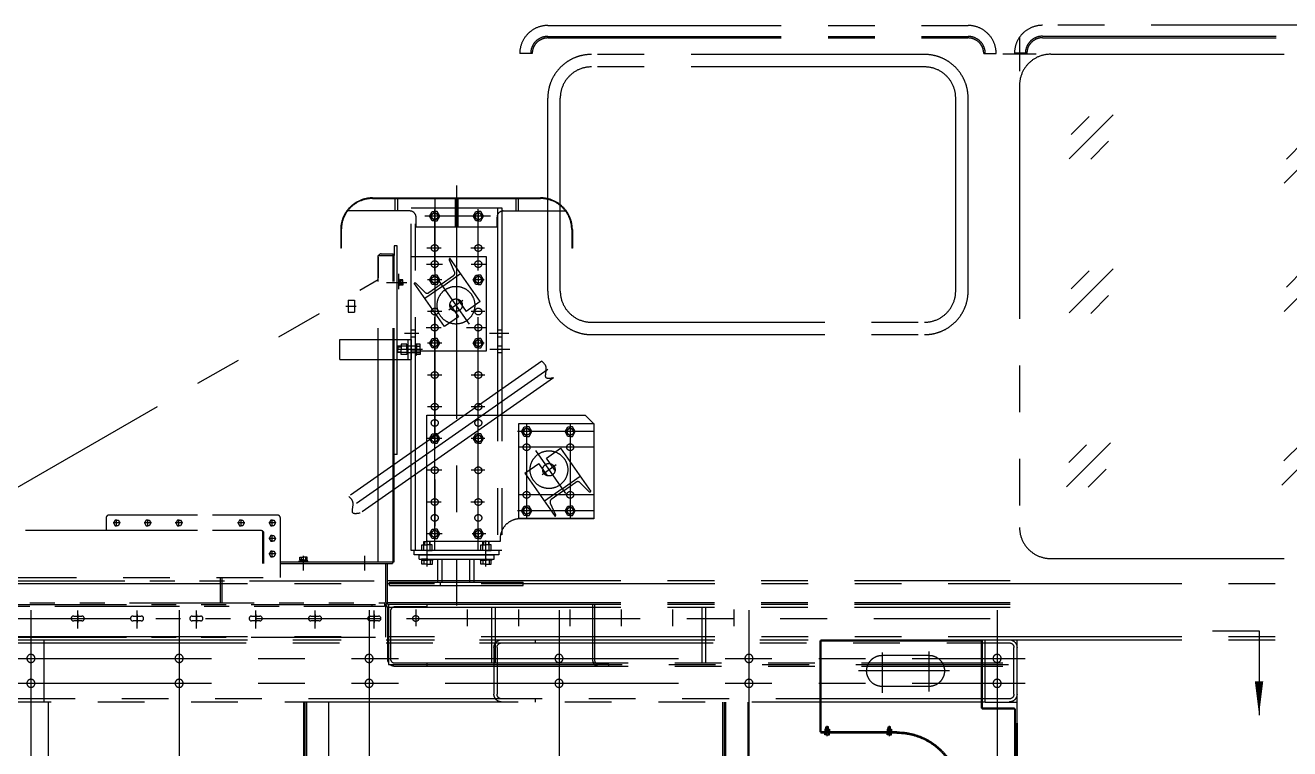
# Model space of a CAD drawing. Header units: millimetres. Extents: x 0 to 25200, y -693 to 17820.
# Drawn here: x 12539 to 16600, y 12782 to 15107 of the extents above; entities that cross this region are included whole.
import ezdxf

# ---------------------------------------------------------------- set-up
doc = ezdxf.new("R2010")
doc.units = ezdxf.units.MM
doc.header["$LTSCALE"] = 600
doc.linetypes.add('F', pattern=[0.75, 0.5, -0.25])
doc.linetypes.add('K', pattern=[2.5, 1.25, -0.25, 0.25, -0.25, 0.25, -0.25])
for name, color, linetype in [('01', 7, 'Continuous'), ('02', 1, 'Continuous'), ('04', 2, 'F'), ('07', 6, 'K')]:
    doc.layers.add(name, color=color, linetype=linetype)

# ---------------------------------------------------------------- blocks, each defined once
blk = doc.blocks.new('DQSWC')
at = {"layer": '07', "color": 6, "linetype": 'K'}
for p, q in [((87199.2, 14999.6), (87199.2, 13756.1)), ((87996.2, 14999.6), (87996.2, 13756.1)), ((88606.2, 14999.6), (88606.2, 13756.1)), ((89216.2, 14999.6), (89216.2, 13756.1)), ((89826.2, 14999.6), (89826.2, 13756.1)), ((90302.2, 14999.6), (90302.2, 13756.1)), ((90361.2, 14904.9), (87135.2, 14904.9)), ((87135.2, 14717.9), (87135.2, 14904.9)), ((87237.2, 14704.9), (87237.2, 14904.9)), ((87250.2, 14904.8), (87250.2, 14684.8)), ((87765.2, 14904.8), (87765.2, 14605.8)), ((88681.2, 14894.9), (88681.2, 14904.9)), ((90259.2, 14704.9), (90259.2, 14904.9)), ((87145.2, 14729.9), (87145.2, 14879.9)), ((90361.2, 14894.9), (87160.2, 14894.9)), ((87247.2, 14901.8), (87247.2, 14681.8)), ((87418.2, 14867.6), (87418.2, 14738.4)), ((87568.2, 14864.4), (87568.2, 14734.3)), ((87768.2, 14901.8), (87768.2, 14608.8)), ((88805.2, 14879.9), (88805.2, 14729.9)), ((88815.2, 14879.9), (88815.2, 14729.9)), ((90472.2, 14844.9), (87108.8, 14844.9)), ((87418.2, 14854.8), (87568.2, 14854.8)), ((87351.9, 14804.8), (87644.7, 14804.8)), ((90472.2, 14764.9), (87108.8, 14764.9)), ((87418.2, 14754.8), (87568.2, 14754.8)), ((87135.2, 11301.4), (87135.2, 14717.9)), ((87237.2, 14704.9), (87135.2, 14704.9)), ((87160.2, 14714.9), (90361.2, 14714.9)), ((87237.2, 14704.9), (90361.2, 14704.9)), ((87999.2, 11354.4), (87999.2, 14704.9)), ((88070.2, 11354.4), (88070.2, 14704.9)), ((88075.2, 11301.4), (88075.2, 14704.9)), ((88080.2, 11354.4), (88080.2, 14704.9)), ((88681.2, 14704.9), (88681.2, 14714.9)), ((89345.2, 11354.4), (89345.2, 14704.9)), ((89416.2, 11354.4), (89416.2, 14704.9)), ((89421.2, 11301.4), (89421.2, 14704.9)), ((89426.2, 11354.4), (89426.2, 14704.9)), ((90246.2, 11354.4), (90246.2, 14704.9)), ((87140.2, 14354.8), (87140.2, 14681.8)), ((87143.2, 14681.8), (87143.2, 14684.8)), ((87135.2, 14637.3), (87135.2, 11301.4)), ((87140.2, 14637.3), (87140.2, 11301.4)), ((87541.2, 14624.8), (87545.2, 14624.8)), ((87541.2, 14617.7), (87541.2, 14624.8)), ((87541.2, 14624.8), (87545.2, 14624.8)), ((87541.2, 14617.7), (87541.2, 14624.8)), ((87542.2, 14624.8), (87542.2, 14617.7)), ((87542.2, 14624.8), (87542.2, 14617.7)), ((87545.2, 14595.3), (87545.2, 14628.3)), ((87545.2, 14595.3), (87545.2, 14628.3)), ((87549.2, 14624.8), (87545.2, 14624.8)), ((87549.2, 14624.8), (87545.2, 14624.8)), ((87548.2, 14624.8), (87548.2, 14617.7)), ((87548.2, 14624.8), (87548.2, 14617.7)), ((87549.2, 14617.7), (87549.2, 14624.8)), ((87549.2, 14617.7), (87549.2, 14624.8)), ((87741.2, 14624.8), (87745.2, 14624.8)), ((87741.2, 14617.7), (87741.2, 14624.8)), ((87741.2, 14624.8), (87745.2, 14624.8)), ((87741.2, 14617.7), (87741.2, 14624.8)), ((87742.2, 14624.8), (87742.2, 14617.7)), ((87742.2, 14624.8), (87742.2, 14617.7)), ((87745.2, 14595.3), (87745.2, 14628.3)), ((87745.2, 14595.3), (87745.2, 14628.3)), ((87749.2, 14624.8), (87745.2, 14624.8)), ((87749.2, 14624.8), (87745.2, 14624.8)), ((87748.2, 14624.8), (87748.2, 14617.7)), ((87748.2, 14624.8), (87748.2, 14617.7)), ((87749.2, 14617.7), (87749.2, 14624.8)), ((87749.2, 14617.7), (87749.2, 14624.8)), ((87521.2, 14608.8), (87768.2, 14608.8)), ((87521.2, 14605.8), (87765.2, 14605.8)), ((87521.2, 14604.8), (87765.2, 14604.8)), ((87545.2, 14617.7), (87538, 14617.7)), ((87538, 14617.7), (87538, 14610.9)), ((87545.2, 14617.7), (87538, 14617.7)), ((87538, 14617.7), (87538, 14610.9)), ((87538, 14610.9), (87545.2, 14610.9)), ((87538, 14610.9), (87545.2, 14610.9)), ((87538, 14604.8), (87545.2, 14604.8)), ((87538, 14599.5), (87538, 14604.8)), ((87538, 14604.8), (87545.2, 14604.8)), ((87538, 14599.5), (87538, 14604.8)), ((87545.2, 14599.5), (87538, 14599.5)), ((87545.2, 14599.5), (87538, 14599.5)), ((87545.2, 14610.9), (87539, 14610.9)), ((87539, 14610.9), (87539, 14608.8)), ((87545.2, 14610.9), (87539, 14610.9)), ((87539, 14610.9), (87539, 14608.8)), ((87539, 14608.8), (87545.2, 14608.8)), ((87539, 14608.8), (87545.2, 14608.8)), ((87541.2, 14617.7), (87541.2, 14610.9)), ((87541.2, 14617.7), (87541.2, 14610.9)), ((87541.2, 14604.8), (87541.2, 14599.5)), ((87541.2, 14604.8), (87541.2, 14599.5)), ((87545.2, 14608.8), (87544, 14610.9)), ((87545.2, 14608.8), (87544, 14610.9)), ((87545.2, 14618.7), (87545.2, 14609.8)), ((87545.2, 14618.7), (87545.2, 14609.8)), ((87545.2, 14617.7), (87552.4, 14617.7)), ((87545.2, 14617.7), (87552.4, 14617.7)), ((87545.2, 14613), (87545.2, 14606.7)), ((87545.2, 14613), (87545.2, 14606.7)), ((87545.2, 14610.9), (87551.3, 14610.9)), ((87545.2, 14610.9), (87546.4, 14608.8)), ((87552.4, 14610.9), (87545.2, 14610.9)), ((87545.2, 14610.9), (87551.3, 14610.9)), ((87545.2, 14610.9), (87546.4, 14608.8)), ((87552.4, 14610.9), (87545.2, 14610.9)), ((87551.3, 14608.8), (87545.2, 14608.8)), ((87551.3, 14608.8), (87545.2, 14608.8)), ((87552.4, 14604.8), (87545.2, 14604.8)), ((87552.4, 14604.8), (87545.2, 14604.8)), ((87545.2, 14599.5), (87552.4, 14599.5)), ((87545.2, 14599.5), (87552.4, 14599.5)), ((87549.2, 14617.7), (87549.2, 14610.9)), ((87549.2, 14617.7), (87549.2, 14610.9)), ((87549.2, 14604.8), (87549.2, 14599.5)), ((87549.2, 14604.8), (87549.2, 14599.5)), ((87551.3, 14610.9), (87551.3, 14608.8)), ((87551.3, 14610.9), (87551.3, 14608.8)), ((87552.4, 14617.7), (87552.4, 14610.9)), ((87552.4, 14617.7), (87552.4, 14610.9)), ((87552.4, 14599.5), (87552.4, 14604.8)), ((87552.4, 14599.5), (87552.4, 14604.8)), ((87745.2, 14617.7), (87738, 14617.7)), ((87738, 14617.7), (87738, 14610.9)), ((87745.2, 14617.7), (87738, 14617.7)), ((87738, 14617.7), (87738, 14610.9)), ((87738, 14610.9), (87745.2, 14610.9)), ((87738, 14610.9), (87745.2, 14610.9)), ((87738, 14604.8), (87745.2, 14604.8)), ((87738, 14599.5), (87738, 14604.8)), ((87738, 14604.8), (87745.2, 14604.8)), ((87738, 14599.5), (87738, 14604.8)), ((87745.2, 14599.5), (87738, 14599.5)), ((87745.2, 14599.5), (87738, 14599.5)), ((87745.2, 14610.9), (87739, 14610.9)), ((87739, 14610.9), (87739, 14608.8)), ((87745.2, 14610.9), (87739, 14610.9)), ((87739, 14610.9), (87739, 14608.8)), ((87739, 14608.8), (87745.2, 14608.8)), ((87739, 14608.8), (87745.2, 14608.8)), ((87741.2, 14617.7), (87741.2, 14610.9)), ((87741.2, 14617.7), (87741.2, 14610.9)), ((87741.2, 14604.8), (87741.2, 14599.5)), ((87741.2, 14604.8), (87741.2, 14599.5)), ((87745.2, 14608.8), (87744, 14610.9)), ((87745.2, 14608.8), (87744, 14610.9)), ((87745.2, 14618.7), (87745.2, 14609.8)), ((87745.2, 14618.7), (87745.2, 14609.8)), ((87745.2, 14617.7), (87752.4, 14617.7)), ((87745.2, 14617.7), (87752.4, 14617.7)), ((87745.2, 14613), (87745.2, 14606.7)), ((87745.2, 14613), (87745.2, 14606.7)), ((87745.2, 14610.9), (87751.3, 14610.9)), ((87745.2, 14610.9), (87746.4, 14608.8)), ((87752.4, 14610.9), (87745.2, 14610.9)), ((87745.2, 14610.9), (87751.3, 14610.9)), ((87745.2, 14610.9), (87746.4, 14608.8)), ((87752.4, 14610.9), (87745.2, 14610.9)), ((87751.3, 14608.8), (87745.2, 14608.8)), ((87751.3, 14608.8), (87745.2, 14608.8)), ((87752.4, 14604.8), (87745.2, 14604.8)), ((87752.4, 14604.8), (87745.2, 14604.8)), ((87745.2, 14599.5), (87752.4, 14599.5)), ((87745.2, 14599.5), (87752.4, 14599.5)), ((87749.2, 14617.7), (87749.2, 14610.9)), ((87749.2, 14617.7), (87749.2, 14610.9)), ((87749.2, 14604.8), (87749.2, 14599.5)), ((87749.2, 14604.8), (87749.2, 14599.5)), ((87751.3, 14610.9), (87751.3, 14608.8)), ((87751.3, 14610.9), (87751.3, 14608.8)), ((87752.4, 14617.7), (87752.4, 14610.9)), ((87752.4, 14617.7), (87752.4, 14610.9)), ((87752.4, 14599.5), (87752.4, 14604.8)), ((87752.4, 14599.5), (87752.4, 14604.8)), ((87765.2, 14605.8), (87765.2, 14604.8))]:
    blk.add_line(p, q, dxfattribs=at)
at = {"layer": '07', "color": 6, "linetype": 'K', "ltscale": 1.25}
for p, q in [((87765.2, 14904.8), (87250.2, 14904.8)), ((87768.2, 14901.8), (87247.2, 14901.8)), ((87140.2, 14681.8), (87247.2, 14681.8)), ((87143.2, 14684.8), (87250.2, 14684.8)), ((87143.2, 14681.8), (87143.2, 14354.8))]:
    blk.add_line(p, q, dxfattribs=at)
at = {"layer": '07', "color": 6, "linetype": 'K'}
for centre in [(87199.2, 14844.9), (87996.2, 14844.9), (88606.2, 14844.9), (89216.2, 14844.9), (89826.2, 14844.9), (90302.2, 14844.9), (87199.2, 14764.9), (87996.2, 14764.9), (88606.2, 14764.9), (89216.2, 14764.9), (89826.2, 14764.9), (90302.2, 14764.9)]:
    blk.add_circle(centre, 13, dxfattribs=at)
for centre, radius, start, end in [((87160.2, 14879.9), 25, 90, 180), ((88790.2, 14879.9), 25, 0, 90), ((87160.2, 14879.9), 15, 90, 180), ((88790.2, 14879.9), 15, 0, 90), ((87418.2, 14804.8), 50, 90, 270), ((87568.2, 14804.8), 50, 270, 90), ((87160.2, 14729.9), 25, 180, 270), ((87160.2, 14729.9), 15, 180, 270), ((88790.2, 14729.9), 15, 270, 0), ((88790.2, 14729.9), 25, 270, 0), ((87521.2, 14404.8), 204, 90, 180), ((87521.2, 14404.8), 201, 90, 180), ((87521.2, 14404.8), 200, 90, 180)]:
    blk.add_arc(centre, radius, start, end, dxfattribs=at)
blk = doc.blocks.new('SJSW')
at = {"layer": '07', "color": 6, "linetype": 'K'}
for p, q in [((38538, 36046.2), (39888, 36046.2)), ((41225.7, 36046.9), (40126.7, 36046.9)), ((38538, 36011.2), (39888, 36011.2)), ((38538, 36006.2), (39888, 36006.2)), ((40053, 36007.9), (40053, 35900)), ((40126.7, 36011.9), (41225.7, 36011.9)), ((40126.7, 36006.9), (41225.7, 36006.9)), ((38488, 35956.2), (38448, 35956.2)), ((39748, 35953.2), (38678, 35953.2)), ((39938, 35956.2), (39978, 35956.2)), ((40106.9, 35953.9), (39999, 35953.9)), ((40076.7, 35956.9), (40036.7, 35956.9)), ((40153, 35953.9), (41127, 35953.9)), ((39748, 35913.2), (38678, 35913.2)), ((40053, 35853.9), (40053, 34432.9)), ((38538, 35193.2), (38538, 35813.2)), ((38578, 35193.2), (38578, 35813.2)), ((39848, 35193.2), (39848, 35813.2)), ((39888, 35193.2), (39888, 35813.2)), ((40212.4, 35618.4), (40353.8, 35759.8)), ((40219.3, 35696), (40276.7, 35753.5)), ((40281.5, 35616.8), (40338.9, 35674.2)), ((40903.1, 35539.6), (41044.5, 35681)), ((40910, 35617.2), (40967.5, 35674.7)), ((40212.4, 35122.8), (40353.8, 35264.2)), ((40219.3, 35200.4), (40276.7, 35257.9)), ((40903.1, 35127.9), (41044.5, 35269.3)), ((40910, 35205.5), (40967.5, 35263)), ((40281.5, 35121.2), (40338.9, 35178.7)), ((38678, 35093.2), (39748, 35093.2)), ((38678, 35053.2), (39748, 35053.2)), ((40204.2, 34564.5), (40345.6, 34706)), ((40211.1, 34642.1), (40268.6, 34699.6)), ((40895, 34569.6), (41036.4, 34711)), ((40901.9, 34647.2), (40959.3, 34704.7)), ((40273.3, 34562.9), (40330.8, 34620.4)), ((40153, 34333.9), (40927.3, 34333.9)), ((36824, 34253.9), (41083.8, 34253.9)), ((36824, 34082.9), (41088.8, 34082.9)), ((36824, 34072.9), (41083.8, 34072.9))]:
    blk.add_line(p, q, dxfattribs=at)
for centre, radius, start, end in [((38538, 35956.2), 90, 90, 180), ((39888, 35956.2), 90, 0, 90), ((40126.7, 35956.9), 90, 90, 180), ((38538, 35956.2), 55, 90, 180), ((38538, 35956.2), 50, 90, 180), ((39888, 35956.2), 55, 0, 90), ((39888, 35956.2), 50, 0, 90), ((40126.7, 35956.9), 55, 90, 180), ((40126.7, 35956.9), 50, 90, 180), ((38678, 35813.2), 140, 90, 180), ((39748, 35813.2), 140, 0, 90), ((40153, 35853.9), 100, 90, 180), ((38678, 35813.2), 100, 90, 180), ((39748, 35813.2), 100, 0, 90), ((38678, 35193.2), 140, 180, 270), ((38678, 35193.2), 100, 180, 270), ((39748, 35193.2), 100, 270, 0), ((39748, 35193.2), 140, 270, 0), ((40153, 34433.9), 100, 180, 270)]:
    blk.add_arc(centre, radius, start, end, dxfattribs=at)
blk = doc.blocks.new('HS223')
at = {"layer": '07', "color": 6, "linetype": 'K'}
for p, q in [((44120.1, 38457.5), (44120.1, 37034.7)), ((43850.1, 38417.5), (44390.1, 38417.5)), ((43850.1, 38415.5), (44390.1, 38415.5)), ((43922.1, 38415.5), (43922.1, 38375.5)), ((43930.1, 38415.5), (43930.1, 38375.5)), ((44116.1, 38415.5), (44116.1, 38323.5)), ((44120.1, 38432.4), (44120.1, 38288.6)), ((44124.1, 38415.5), (44124.1, 38323.5)), ((44310.1, 38415.5), (44310.1, 38375.5)), ((44318.1, 38415.5), (44318.1, 38375.5)), ((43970.1, 38375.5), (43770.1, 38375.5)), ((43974.1, 37284.5), (43974.1, 38385.5)), ((43974.1, 38385.5), (44266.1, 38385.5)), ((43988.1, 37284.5), (43988.1, 38385.5)), ((44049.9, 38375.4), (44049.9, 38342.2)), ((44050.1, 38412.5), (44050.1, 37311.5)), ((44050.1, 37284.5), (44050.1, 38385.5)), ((44050.1, 38328.9), (44050.1, 38379.8)), ((44190.1, 37284.5), (44190.1, 38385.5)), ((44190.1, 38328.4), (44190.1, 38380.9)), ((44190.1, 38375.4), (44190.1, 38342.2)), ((44252.1, 38385.5), (44252.1, 37284.5)), ((44266.1, 38385.5), (44266.1, 37284.5)), ((44270.1, 38375.5), (44470.1, 38375.5)), ((43990.1, 38323.5), (43990.1, 38355.5)), ((44229.4, 38358.5), (44018.1, 38358.5)), ((44074.3, 38358.5), (44027.2, 38358.5)), ((44068.2, 38358.5), (44032, 38358.5)), ((44033.4, 38358.5), (44042.1, 38373.5)), ((44042.1, 38343.5), (44033.4, 38358.5)), ((44042.1, 38373.5), (44049.9, 38373.5)), ((44049.9, 38343.5), (44042.1, 38343.5)), ((44057.7, 38373.5), (44049.9, 38373.5)), ((44049.9, 38343.5), (44057.7, 38343.5)), ((44066.4, 38358.5), (44057.7, 38373.5)), ((44057.7, 38343.5), (44066.4, 38358.5)), ((44214.3, 38358.5), (44169.9, 38358.5)), ((44208.4, 38358.5), (44172.2, 38358.5)), ((44173.6, 38358.5), (44182.3, 38373.5)), ((44182.3, 38343.5), (44173.6, 38358.5)), ((44182.3, 38373.5), (44190.1, 38373.5)), ((44190.1, 38343.5), (44182.3, 38343.5)), ((44197.9, 38373.5), (44190.1, 38373.5)), ((44190.1, 38343.5), (44197.9, 38343.5)), ((44206.6, 38358.5), (44197.9, 38373.5)), ((44197.9, 38343.5), (44206.6, 38358.5)), ((44250.1, 38323.5), (44250.1, 38355.5)), ((43748.1, 38315.5), (43748.1, 38255.5)), ((43750.1, 38315.5), (43750.1, 38255.5)), ((44250.1, 38323.5), (43990.1, 38323.5)), ((44490.1, 38315.5), (44490.1, 38255.5)), ((44492.1, 38315.5), (44492.1, 38255.5)), ((43750.1, 38255.5), (43748.1, 38255.5)), ((43929.4, 38263.5), (43919.4, 38263.5)), ((43919.4, 38263.5), (43919.4, 38232.5)), ((43929.4, 37593.5), (43929.4, 38263.5)), ((44071.2, 38256.5), (44025.1, 38256.5)), ((44210.3, 38256.5), (44166, 38256.5)), ((44492.1, 38255.5), (44490.1, 38255.5)), ((43868.4, 37248.5), (43868.4, 38232.5)), ((43868.4, 38232.5), (43916.4, 38232.5)), ((43868.4, 38227.5), (43868.4, 38160.5)), ((43878.4, 38237.5), (43916.4, 38237.5)), ((43919.4, 38232.5), (43914.4, 38232.5)), ((43916.4, 38237.5), (43916.4, 38232.5)), ((43916.4, 37248.5), (43916.4, 38232.5)), ((43919.4, 37248.5), (43919.4, 38232.5)), ((43974, 37924.7), (43974, 38229.7)), ((43974, 38229.7), (44215, 38229.7)), ((44114, 38180.1), (44097.1, 38217.6)), ((44196.2, 38084.2), (44098.7, 38223.4)), ((44215, 38229.7), (44215, 37924.7)), ((43934.4, 38124), (43934.4, 38174)), ((44023.9, 38204.7), (44075.5, 38204.7)), ((44049.9, 38171.4), (44049.9, 38138.2)), ((44075.7, 38134.1), (44133.1, 38174.3)), ((44167.4, 38204.7), (44215, 38204.7)), ((44190.1, 38171.4), (44190.1, 38138.2)), ((42509.5, 37372.9), (43868.4, 38155.1)), ((43895.6, 38145.8), (43960, 38145.8)), ((43934.4, 38155.8), (43934.4, 38145.8)), ((43936.4, 38155.8), (43934.4, 38155.8)), ((43934.4, 38135.8), (43934.4, 38145.8)), ((43936.4, 38135.8), (43934.4, 38135.8)), ((43936.4, 38145.8), (43936.4, 38155.8)), ((43936.4, 38153.5), (43936.4, 38145.8)), ((43939, 38153.5), (43936.4, 38153.5)), ((43936.4, 38138.1), (43936.4, 38145.8)), ((43936.4, 38145.8), (43936.4, 38135.8)), ((43939, 38138.1), (43936.4, 38138.1)), ((43948.5, 38145.8), (43938, 38145.8)), ((43939, 38154.7), (43939, 38145.8)), ((43947.4, 38154.7), (43939, 38154.7)), ((43939, 38145.8), (43939, 38153.5)), ((43947.4, 38150.8), (43939, 38150.8)), ((43939, 38145.8), (43939, 38138.1)), ((43939, 38136.9), (43939, 38145.8)), ((43947.4, 38140.8), (43939, 38140.8)), ((43947.4, 38136.9), (43939, 38136.9)), ((43947.4, 38145.8), (43947.4, 38154.7)), ((43947.4, 38145.8), (43947.4, 38136.9)), ((44081.5, 38003.9), (43984, 38143.1)), ((44019.4, 38113.9), (43990, 38142.6)), ((44075.7, 38134.1), (44018.4, 38094)), ((44073.1, 38154.5), (44026.4, 38154.5)), ((44071.1, 38140.7), (44031.5, 38113)), ((44068.2, 38154.5), (44032, 38154.5)), ((44033.4, 38154.5), (44042.1, 38169.5)), ((44042.1, 38139.5), (44033.4, 38154.5)), ((44042.1, 38169.5), (44049.9, 38169.5)), ((44049.9, 38139.5), (44042.1, 38139.5)), ((44057.7, 38169.5), (44049.9, 38169.5)), ((44049.9, 38139.5), (44057.7, 38139.5)), ((44066.4, 38154.5), (44057.7, 38169.5)), ((44057.7, 38139.5), (44066.4, 38154.5)), ((44161.5, 38011.7), (44065.4, 38148.9)), ((44071.1, 38140.7), (44110.8, 38168.4)), ((44208.4, 38154.5), (44172.2, 38154.5)), ((44173.6, 38154.5), (44182.3, 38169.5)), ((44182.3, 38139.5), (44173.6, 38154.5)), ((44182.3, 38169.5), (44190.1, 38169.5)), ((44190.1, 38139.5), (44182.3, 38139.5)), ((44197.9, 38169.5), (44190.1, 38169.5)), ((44190.1, 38139.5), (44197.9, 38139.5)), ((44206.6, 38154.5), (44197.9, 38169.5)), ((44197.9, 38139.5), (44206.6, 38154.5)), ((44124.4, 38090.8), (44151.1, 38052.6)), ((43765.1, 38069.5), (43798.1, 38069.5)), ((43772.4, 38088.5), (43772.4, 38050.5)), ((43772.4, 38088.5), (43792.4, 38088.5)), ((43772.4, 38050.5), (43792.4, 38050.5)), ((43792.4, 38088.5), (43792.4, 38050.5)), ((44073.1, 38052.5), (44026.4, 38052.5)), ((44140.3, 38088.1), (44095.2, 38056.6)), ((44099.4, 38074.2), (44126.5, 38035.4)), ((44196.2, 38084.2), (44151.1, 38052.6)), ((44210.9, 38052.5), (44166.7, 38052.5)), ((44126.5, 38035.4), (44081.5, 38003.9)), ((43999.5, 37981.5), (43953.1, 37981.5)), ((43988.1, 37992.5), (43974.1, 37992.5)), ((43988.1, 37970.5), (43974.1, 37970.5)), ((44022.6, 38000.7), (44071.2, 38000.7)), ((44151.9, 38000.7), (44215, 38000.7)), ((44288.2, 37981.5), (44226.4, 37981.5)), ((44266.1, 37992.5), (44252.1, 37992.5)), ((44266.1, 37970.5), (44252.1, 37970.5)), ((43745.1, 37962.5), (43879.1, 37962.5)), ((43745.1, 37898.5), (43745.1, 37962.5)), ((43879.1, 37962.5), (43974.1, 37962.5)), ((44006.7, 37930.7), (43927.6, 37930.7)), ((43942.1, 37940.7), (43931.1, 37940.7)), ((43931.1, 37940.7), (43931.1, 37930.7)), ((43931.1, 37938.7), (43942.1, 37938.7)), ((43931.1, 37920.7), (43931.1, 37930.7)), ((43961.2, 37930.7), (43941.1, 37930.7)), ((43942.1, 37947.1), (43942.1, 37930.7)), ((43960.1, 37947.1), (43942.1, 37947.1)), ((43960.1, 37940.7), (43942.1, 37940.7)), ((43942.1, 37914.2), (43942.1, 37930.7)), ((43987.8, 37930.5), (43944.1, 37930.5)), ((44006.4, 37930.5), (43948.8, 37930.5)), ((43960.1, 37930.7), (43960.1, 37947.1)), ((43960.1, 37930.7), (43960.1, 37914.2)), ((43964.1, 37962.5), (43964.1, 37898.5)), ((43974.1, 37941.5), (43964.1, 37941.5)), ((43974.1, 37962.5), (43974.1, 37898.5)), ((43988.1, 37941.5), (43974.1, 37941.5)), ((43986.1, 37930.7), (43992.9, 37930.7)), ((43988.1, 37949.2), (43991.1, 37949.2)), ((43991.1, 37949.2), (43991.1, 37930.7)), ((43991.1, 37947.4), (43991.1, 37930.7)), ((44003.6, 37947.4), (43991.1, 37947.4)), ((43991.1, 37940.7), (44003.6, 37940.7)), ((43991.1, 37912.2), (43991.1, 37930.7)), ((43991.1, 37913.9), (43991.1, 37930.7)), ((44003.6, 37930.7), (44003.6, 37947.4)), ((44003.6, 37930.7), (44003.6, 37913.9)), ((44073.1, 37950.5), (44026.4, 37950.5)), ((44068.4, 37950.5), (44032.2, 37950.5)), ((44033.6, 37950.5), (44042.3, 37965.5)), ((44042.3, 37935.5), (44033.6, 37950.5)), ((44042.3, 37965.5), (44050.1, 37965.5)), ((44050.1, 37935.5), (44042.3, 37935.5)), ((44050.1, 37967.4), (44050.1, 37934.2)), ((44057.9, 37965.5), (44050.1, 37965.5)), ((44050.1, 37935.5), (44057.9, 37935.5)), ((44066.6, 37950.5), (44057.9, 37965.5)), ((44057.9, 37935.5), (44066.6, 37950.5)), ((44208.4, 37950.8), (44172.2, 37950.8)), ((44173.6, 37950.8), (44182.3, 37965.8)), ((44182.3, 37935.8), (44173.6, 37950.8)), ((44182.3, 37965.8), (44190.1, 37965.8)), ((44190.1, 37935.8), (44182.3, 37935.8)), ((44190.1, 37967.6), (44190.1, 37934.4)), ((44197.9, 37965.8), (44190.1, 37965.8)), ((44190.1, 37935.8), (44197.9, 37935.8)), ((44206.6, 37950.8), (44197.9, 37965.8)), ((44197.9, 37935.8), (44206.6, 37950.8)), ((44291.7, 37930.5), (44227.2, 37930.5)), ((44266.1, 37941.5), (44252.1, 37941.5)), ((43745.1, 37898.5), (43879.1, 37898.5)), ((44394.1, 37892.6), (43773.7, 37458.2)), ((43879.1, 37898.5), (43974.1, 37898.5)), ((43931.1, 37922.7), (43942.1, 37922.7)), ((43942.1, 37920.7), (43931.1, 37920.7)), ((43960.1, 37920.7), (43942.1, 37920.7)), ((43960.1, 37914.2), (43942.1, 37914.2)), ((43974.1, 37919.5), (43964.1, 37919.5)), ((44215, 37924.7), (43974, 37924.7)), ((43988.1, 37919.5), (43974.1, 37919.5)), ((43988.1, 37912.2), (43991.1, 37912.2)), ((43991.1, 37920.7), (44003.6, 37920.7)), ((44003.6, 37913.9), (43991.1, 37913.9)), ((44266.1, 37919.5), (44252.1, 37919.5)), ((44412.8, 37866), (43792.4, 37431.6)), ((44073.1, 37848.5), (44026.4, 37848.5)), ((44073.1, 37848.5), (44026.4, 37848.5)), ((44210.9, 37848.5), (44166.7, 37848.5)), ((44210.9, 37848.5), (44166.7, 37848.5)), ((44431.4, 37839.4), (43811, 37405)), ((44073.1, 37746.5), (44026.4, 37746.5)), ((44210.9, 37746.5), (44166.7, 37746.5)), ((44025.1, 37719.5), (44533.1, 37719.5)), ((44025.1, 37313.5), (44025.1, 37719.5)), ((44050.1, 37313.5), (44050.1, 37719.5)), ((44190.1, 37313.5), (44190.1, 37719.5)), ((44320.1, 37692.5), (44561.1, 37692.5)), ((44320.1, 37387.5), (44320.1, 37692.5)), ((44345.1, 37692.5), (44345.1, 37387.5)), ((44345.1, 37691.5), (44345.1, 37386.5)), ((44485.1, 37692.5), (44485.1, 37387.5)), ((44485.1, 37691.5), (44485.1, 37386.5)), ((44561.1, 37691.5), (44533.1, 37719.5)), ((44561.1, 37692.5), (44561.1, 37387.5)), ((44561.1, 37691.5), (44561.1, 37386.5)), ((44073.1, 37644.5), (44026.4, 37644.5)), ((44068.4, 37644.5), (44032.2, 37644.5)), ((44033.6, 37644.5), (44042.3, 37659.5)), ((44042.3, 37629.5), (44033.6, 37644.5)), ((44042.3, 37659.5), (44050.1, 37659.5)), ((44050.1, 37661.4), (44050.1, 37628.2)), ((44057.9, 37659.5), (44050.1, 37659.5)), ((44066.6, 37644.5), (44057.9, 37659.5)), ((44057.9, 37629.5), (44066.6, 37644.5)), ((44210.9, 37644.5), (44166.7, 37644.5)), ((44208.4, 37644.8), (44172.2, 37644.8)), ((44173.6, 37644.8), (44182.3, 37659.8)), ((44182.3, 37629.8), (44173.6, 37644.8)), ((44182.3, 37659.8), (44190.1, 37659.8)), ((44190.1, 37661.6), (44190.1, 37628.4)), ((44197.9, 37659.8), (44190.1, 37659.8)), ((44206.6, 37644.8), (44197.9, 37659.8)), ((44197.9, 37629.8), (44206.6, 37644.8)), ((44561.1, 37666.5), (44315.9, 37666.5)), ((44561.1, 37666.5), (44320.1, 37666.5)), ((44363.4, 37666.5), (44327.2, 37666.5)), ((44328.6, 37666.5), (44337.3, 37681.5)), ((44337.3, 37651.5), (44328.6, 37666.5)), ((44337.3, 37681.5), (44345.1, 37681.5)), ((44345.1, 37651.5), (44337.3, 37651.5)), ((44345.1, 37683.4), (44345.1, 37650.2)), ((44352.9, 37681.5), (44345.1, 37681.5)), ((44345.1, 37651.5), (44352.9, 37651.5)), ((44361.6, 37666.5), (44352.9, 37681.5)), ((44352.9, 37651.5), (44361.6, 37666.5)), ((44503.4, 37666.5), (44467.2, 37666.5)), ((44468.6, 37666.5), (44477.3, 37681.5)), ((44477.3, 37651.5), (44468.6, 37666.5)), ((44477.3, 37681.5), (44485.1, 37681.5)), ((44485.1, 37651.5), (44477.3, 37651.5)), ((44485.1, 37683.4), (44485.1, 37650.2)), ((44492.9, 37681.5), (44485.1, 37681.5)), ((44485.1, 37651.5), (44492.9, 37651.5)), ((44501.6, 37666.5), (44492.9, 37681.5)), ((44492.9, 37651.5), (44501.6, 37666.5)), ((44050.1, 37629.5), (44042.3, 37629.5)), ((44050.1, 37629.5), (44057.9, 37629.5)), ((44190.1, 37629.8), (44182.3, 37629.8)), ((44190.1, 37629.8), (44197.9, 37629.8)), ((44561.1, 37616.5), (44320.1, 37616.5)), ((44373.7, 37605.5), (44469.8, 37468.3)), ((44408.7, 37581.8), (44453.7, 37613.3)), ((44453.7, 37613.3), (44551.3, 37474.1)), ((43929.4, 37593.5), (43919.4, 37593.5)), ((44339.1, 37533), (44384.1, 37564.6)), ((44410.8, 37526.4), (44384.1, 37564.6)), ((44435.9, 37543), (44408.7, 37581.8)), ((44073.1, 37542.5), (44026.4, 37542.5)), ((44210.9, 37542.5), (44166.7, 37542.5)), ((44339.1, 37533), (44436.6, 37393.8)), ((44395, 37529.1), (44440, 37560.6)), ((44459.5, 37483.1), (44516.8, 37523.2)), ((44459.5, 37483.1), (44402.2, 37442.9)), ((44464.1, 37476.5), (44503.7, 37504.2)), ((44515.8, 37503.3), (44545.2, 37474.5)), ((44071.2, 37440.5), (44025.1, 37440.5)), ((44210.3, 37440.5), (44166, 37440.5)), ((44561.1, 37463.5), (44320.1, 37463.5)), ((44464.1, 37476.5), (44424.5, 37448.8)), ((44561.1, 37412.5), (44315.9, 37412.5)), ((44561.1, 37412.5), (44320.1, 37412.5)), ((44363.4, 37412.5), (44327.2, 37412.5)), ((44328.6, 37412.5), (44337.3, 37427.5)), ((44337.3, 37397.5), (44328.6, 37412.5)), ((44337.3, 37427.5), (44345.1, 37427.5)), ((44345.1, 37429.4), (44345.1, 37396.2)), ((44352.9, 37427.5), (44345.1, 37427.5)), ((44361.6, 37412.5), (44352.9, 37427.5)), ((44352.9, 37397.5), (44361.6, 37412.5)), ((44421.3, 37437.1), (44438.2, 37399.6)), ((44503.4, 37412.5), (44467.2, 37412.5)), ((44468.6, 37412.5), (44477.3, 37427.5)), ((44477.3, 37397.5), (44468.6, 37412.5)), ((44477.3, 37427.5), (44485.1, 37427.5)), ((44485.1, 37429.4), (44485.1, 37396.2)), ((44492.9, 37427.5), (44485.1, 37427.5)), ((44501.6, 37412.5), (44492.9, 37427.5)), ((44492.9, 37397.5), (44501.6, 37412.5)), ((42994.5, 37388.5), (42994.5, 37348.5)), ((43288.2, 37398.5), (43004.5, 37398.5)), ((43040.3, 37373.5), (43017, 37373.5)), ((43023.6, 37382.5), (43018.4, 37373.5)), ((43018.4, 37373.5), (43023.6, 37364.5)), ((43028.4, 37382.5), (43023.6, 37382.5)), ((43023.6, 37364.5), (43028.4, 37364.5)), ((43028.4, 37362.7), (43028.4, 37383.9)), ((43028.4, 37382.5), (43033.3, 37382.5)), ((43033.3, 37364.5), (43028.4, 37364.5)), ((43033.3, 37382.5), (43038.5, 37373.5)), ((43038.5, 37373.5), (43033.3, 37364.5)), ((43140.3, 37373.5), (43117, 37373.5)), ((43123.6, 37382.5), (43118.4, 37373.5)), ((43118.4, 37373.5), (43123.6, 37364.5)), ((43128.4, 37382.5), (43123.6, 37382.5)), ((43123.6, 37364.5), (43128.4, 37364.5)), ((43128.4, 37362.7), (43128.4, 37383.9)), ((43128.4, 37382.5), (43133.3, 37382.5)), ((43133.3, 37364.5), (43128.4, 37364.5)), ((43133.3, 37382.5), (43138.5, 37373.5)), ((43138.5, 37373.5), (43133.3, 37364.5)), ((43240.3, 37373.5), (43217, 37373.5)), ((43223.6, 37382.5), (43218.4, 37373.5)), ((43218.4, 37373.5), (43223.6, 37364.5)), ((43228.4, 37382.5), (43223.6, 37382.5)), ((43223.6, 37364.5), (43228.4, 37364.5)), ((43228.4, 37362.7), (43228.4, 37383.9)), ((43228.4, 37382.5), (43233.3, 37382.5)), ((43233.3, 37364.5), (43228.4, 37364.5)), ((43233.3, 37382.5), (43238.5, 37373.5)), ((43238.5, 37373.5), (43233.3, 37364.5)), ((43544.4, 37398.5), (43336.2, 37398.5)), ((43440.3, 37373.5), (43417, 37373.5)), ((43423.6, 37382.5), (43418.4, 37373.5)), ((43418.4, 37373.5), (43423.6, 37364.5)), ((43428.4, 37382.5), (43423.6, 37382.5)), ((43423.6, 37364.5), (43428.4, 37364.5)), ((43428.4, 37362.7), (43428.4, 37383.9)), ((43428.4, 37382.5), (43433.3, 37382.5)), ((43433.3, 37364.5), (43428.4, 37364.5)), ((43433.3, 37382.5), (43438.5, 37373.5)), ((43438.5, 37373.5), (43433.3, 37364.5)), ((43540.3, 37373.5), (43517, 37373.5)), ((43523.6, 37382.5), (43518.4, 37373.5)), ((43518.4, 37373.5), (43523.6, 37364.5)), ((43528.4, 37382.5), (43523.6, 37382.5)), ((43523.6, 37364.5), (43528.4, 37364.5)), ((43528.4, 37362.7), (43528.4, 37383.9)), ((43528.4, 37382.5), (43533.3, 37382.5)), ((43533.3, 37364.5), (43528.4, 37364.5)), ((43533.3, 37382.5), (43538.5, 37373.5)), ((43538.5, 37373.5), (43533.3, 37364.5)), ((43554.4, 37198.5), (43554.4, 37388.5)), ((44561.1, 37387.5), (44320.1, 37387.5)), ((44561.1, 37386.5), (44324.1, 37386.5)), ((44345.1, 37397.5), (44337.3, 37397.5)), ((44345.1, 37397.5), (44352.9, 37397.5)), ((44485.1, 37397.5), (44477.3, 37397.5)), ((44485.1, 37397.5), (44492.9, 37397.5)), ((43288.2, 37348.5), (42736.2, 37348.5)), ((43493.4, 37348.5), (43336.2, 37348.5)), ((43498.4, 37242.9), (43498.4, 37346.8)), ((43501.4, 37242.9), (43501.4, 37340.5)), ((43540.3, 37323.5), (43517, 37323.5)), ((43523.6, 37332.5), (43518.4, 37323.5)), ((43518.4, 37323.5), (43523.6, 37314.5)), ((43528.4, 37332.5), (43523.6, 37332.5)), ((43528.4, 37312.7), (43528.4, 37333.9)), ((43528.4, 37332.5), (43533.3, 37332.5)), ((43533.3, 37332.5), (43538.5, 37323.5)), ((43538.5, 37323.5), (43533.3, 37314.5)), ((44074.3, 37338.5), (44027.2, 37338.5)), ((44068.4, 37338.5), (44032.2, 37338.5)), ((44033.6, 37338.5), (44042.3, 37353.5)), ((44042.3, 37323.5), (44033.6, 37338.5)), ((44042.3, 37353.5), (44050.1, 37353.5)), ((44050.1, 37323.5), (44042.3, 37323.5)), ((44050.1, 37355.4), (44050.1, 37322.2)), ((44057.9, 37353.5), (44050.1, 37353.5)), ((44050.1, 37323.5), (44057.9, 37323.5)), ((44066.6, 37338.5), (44057.9, 37353.5)), ((44057.9, 37323.5), (44066.6, 37338.5)), ((44214.3, 37338.5), (44169.9, 37338.5)), ((44208.4, 37338.8), (44172.2, 37338.8)), ((44173.6, 37338.8), (44182.3, 37353.8)), ((44182.3, 37323.8), (44173.6, 37338.8)), ((44182.3, 37353.8), (44190.1, 37353.8)), ((44190.1, 37323.8), (44182.3, 37323.8)), ((44190.1, 37355.6), (44190.1, 37322.4)), ((44197.9, 37353.8), (44190.1, 37353.8)), ((44190.1, 37323.8), (44197.9, 37323.8)), ((44206.6, 37338.8), (44197.9, 37353.8)), ((44197.9, 37323.8), (44206.6, 37338.8)), ((44260.1, 37322.5), (44260.1, 37313.5)), ((43523.6, 37282.5), (43518.4, 37273.5)), ((43523.6, 37314.5), (43528.4, 37314.5)), ((43528.4, 37282.5), (43523.6, 37282.5)), ((43533.3, 37314.5), (43528.4, 37314.5)), ((43528.4, 37262.7), (43528.4, 37283.9)), ((43528.4, 37282.5), (43533.3, 37282.5)), ((43533.3, 37282.5), (43538.5, 37273.5)), ((44266.1, 37284.5), (43974.1, 37284.5)), ((43984.1, 37270.5), (43984.1, 37284.5)), ((44009.1, 37302.5), (44025.6, 37302.5)), ((44009.1, 37284.5), (44009.1, 37302.5)), ((44025.6, 37284.5), (44009.1, 37284.5)), ((44015.6, 37302.5), (44015.6, 37313.5)), ((44015.6, 37313.5), (44025.6, 37313.5)), ((44015.6, 37284.5), (44015.6, 37302.5)), ((44017.6, 37313.5), (44017.6, 37302.5)), ((44260.1, 37313.5), (44025.1, 37313.5)), ((44025.6, 37238), (44025.6, 37317.1)), ((44035.6, 37313.5), (44025.6, 37313.5)), ((44025.6, 37283.5), (44025.6, 37303.6)), ((44042.1, 37302.5), (44025.6, 37302.5)), ((44025.6, 37284.5), (44042.1, 37284.5)), ((44033.6, 37313.5), (44033.6, 37302.5)), ((44035.6, 37302.5), (44035.6, 37313.5)), ((44035.6, 37284.5), (44035.6, 37302.5)), ((44042.1, 37284.5), (44042.1, 37302.5)), ((44198.1, 37302.5), (44214.6, 37302.5)), ((44198.1, 37284.5), (44198.1, 37302.5)), ((44214.6, 37284.5), (44198.1, 37284.5)), ((44204.6, 37302.5), (44204.6, 37313.5)), ((44204.6, 37313.5), (44214.6, 37313.5)), ((44204.6, 37284.5), (44204.6, 37302.5)), ((44206.6, 37313.5), (44206.6, 37302.5)), ((44214.6, 37238), (44214.6, 37317.1)), ((44224.6, 37313.5), (44214.6, 37313.5)), ((44214.6, 37283.5), (44214.6, 37303.6)), ((44231.1, 37302.5), (44214.6, 37302.5)), ((44214.6, 37236.5), (44214.6, 37297.4)), ((44214.6, 37284.5), (44231.1, 37284.5)), ((44222.6, 37313.5), (44222.6, 37302.5)), ((44224.6, 37302.5), (44224.6, 37313.5)), ((44224.6, 37284.5), (44224.6, 37302.5)), ((44231.1, 37284.5), (44231.1, 37302.5)), ((44256.1, 37284.5), (44256.1, 37270.5)), ((43540.3, 37273.5), (43517, 37273.5)), ((43518.4, 37273.5), (43523.6, 37264.5)), ((43523.6, 37264.5), (43528.4, 37264.5)), ((43533.3, 37264.5), (43528.4, 37264.5)), ((43538.5, 37273.5), (43533.3, 37264.5)), ((43554.4, 37248.5), (43919.4, 37248.5)), ((43554.4, 37243.5), (43914.4, 37243.5)), ((43614.4, 37251), (43628.4, 37251)), ((43614.4, 37248.5), (43614.4, 37251)), ((43628.4, 37248.5), (43614.4, 37248.5)), ((43616.8, 37254.6), (43616.8, 37263.4)), ((43616.8, 37263.4), (43628.4, 37263.4)), ((43628.4, 37254.6), (43616.8, 37254.6)), ((43628.4, 37254.6), (43617.7, 37254.6)), ((43617.7, 37254.6), (43617.7, 37251)), ((43617.7, 37251), (43628.4, 37251)), ((43621.4, 37263.4), (43621.4, 37254.6)), ((43628.4, 37251), (43626.4, 37254.6)), ((43628.4, 37221), (43628.4, 37267.9)), ((43640.1, 37263.4), (43628.4, 37263.4)), ((43628.4, 37254.6), (43640.1, 37254.6)), ((43628.4, 37254.6), (43639.1, 37254.6)), ((43628.4, 37254.6), (43630.5, 37251)), ((43642.4, 37251), (43628.4, 37251)), ((43639.1, 37251), (43628.4, 37251)), ((43628.4, 37248.5), (43642.4, 37248.5)), ((43635.4, 37263.4), (43635.4, 37254.6)), ((43639.1, 37254.6), (43639.1, 37251)), ((43640.1, 37254.6), (43640.1, 37263.4)), ((43642.4, 37248.5), (43642.4, 37251)), ((43825.4, 37221), (43825.4, 37267.9)), ((43914.4, 37248.5), (43914.4, 37243.5)), ((44256.1, 37270.5), (43984.1, 37270.5)), ((43999.6, 37270.5), (44240.6, 37270.5)), ((43999.6, 37256.5), (43999.6, 37270.5)), ((43999.6, 37256.5), (44240.6, 37256.5)), ((44007.1, 37256.5), (44007.1, 37253.5)), ((44025.6, 37256.5), (44007.1, 37256.5)), ((44007.1, 37253.5), (44025.6, 37253.5)), ((44008.9, 37253.5), (44025.6, 37253.5)), ((44008.9, 37241), (44008.9, 37253.5)), ((44025.6, 37241), (44008.9, 37241)), ((44015.6, 37253.5), (44015.6, 37241)), ((44025.6, 37258.6), (44025.6, 37251.7)), ((44025.6, 37256.5), (44044.1, 37256.5)), ((44044.1, 37253.5), (44025.6, 37253.5)), ((44042.4, 37253.5), (44025.6, 37253.5)), ((44025.6, 37241), (44042.4, 37241)), ((44035.6, 37253.5), (44035.6, 37241)), ((44042.4, 37241), (44042.4, 37253.5)), ((44044.1, 37256.5), (44044.1, 37253.5)), ((44059.6, 37182.5), (44059.6, 37256.5)), ((44073.6, 37182.5), (44073.6, 37256.5)), ((44162.6, 37182.5), (44162.6, 37256.5)), ((44176.6, 37182.5), (44176.6, 37256.5)), ((44196.1, 37256.5), (44196.1, 37253.5)), ((44196.1, 37253.5), (44214.6, 37253.5)), ((44197.9, 37253.5), (44214.6, 37253.5)), ((44197.9, 37241), (44197.9, 37253.5)), ((44214.6, 37241), (44197.9, 37241)), ((44204.6, 37253.5), (44204.6, 37241)), ((44214.6, 37258.6), (44214.6, 37251.7)), ((44233.1, 37253.5), (44214.6, 37253.5)), ((44231.4, 37253.5), (44214.6, 37253.5)), ((44214.6, 37241), (44231.4, 37241)), ((44224.6, 37253.5), (44224.6, 37241)), ((44231.4, 37241), (44231.4, 37253.5)), ((44233.1, 37256.5), (44233.1, 37253.5)), ((44240.6, 37256.5), (44240.6, 37270.5)), ((42149.4, 37198.5), (43554.4, 37198.5)), ((43898.1, 37188.3), (45898.1, 37188.3)), ((43898.1, 37112.3), (43898.1, 37187.6)), ((43904.6, 37182.5), (44333.6, 37182.5)), ((43904.6, 37172.5), (43904.6, 37182.5)), ((43904.6, 37172.5), (44333.6, 37172.5)), ((44068.6, 37172.5), (44068.6, 37182.5)), ((44333.6, 37172.5), (44333.6, 37182.5)), ((43898.1, 37117.5), (45898.1, 37117.5)), ((43898.1, 37112.3), (45898.1, 37112.3)), ((43898.1, 37102.3), (45898.1, 37102.3)), ((43898.1, 37090.3), (43898.1, 36936.5)), ((43902.1, 37112.3), (43902.1, 36918.5)), ((43908.1, 37090.3), (43908.1, 36936.5)), ((44025.1, 37103.3), (43921.1, 37103.3)), ((43989.1, 37095.7), (43989.1, 37041.4)), ((44025.1, 37112.3), (44025.1, 37103.3)), ((44154.1, 37095.7), (44154.1, 37041.4)), ((44232.1, 37102.3), (44232.1, 36923.5)), ((44244.1, 37102.3), (44244.1, 36923.5)), ((44319.1, 37095.7), (44319.1, 37041.4)), ((44484.1, 37095.7), (44484.1, 37041.4)), ((44558.1, 36929.5), (44558.1, 37112.3)), ((44564.1, 36929.5), (44564.1, 37112.3)), ((44649.1, 37095.7), (44649.1, 37041.4)), ((44814.1, 37095.7), (44814.1, 37041.4)), ((44908.1, 37102.3), (44908.1, 36923.5)), ((44920.1, 37102.3), (44920.1, 36923.5)), ((45011.1, 37095.7), (45011.1, 37041.4)), ((43959.9, 37066.3), (45833.4, 37066.3)), ((43902.1, 36918.5), (45893.1, 36918.5)), ((43921.1, 36923.5), (45875.1, 36923.5)), ((43921.1, 36913.5), (45875.1, 36913.5)), ((43921.1, 36913.5), (44025.1, 36913.5)), ((44025.1, 36923.5), (44025.1, 36913.5)), ((44574.1, 36919.5), (44609.1, 36919.5)), ((44609.1, 36913.5), (44609.1, 36919.5))]:
    blk.add_line(p, q, dxfattribs=at)
at = {"layer": '07', "color": 6, "linetype": 'K', "ltscale": 0.2}
for p, q in [((44011.1, 37930.7), (43944.6, 37930.7)), ((44025.6, 37233.6), (44025.6, 37300.1)), ((44214.6, 37233.6), (44214.6, 37300.1))]:
    blk.add_line(p, q, dxfattribs=at)
at = {"layer": '07', "color": 6, "linetype": 'K', "ltscale": 0.533333}
for p, q in [((43893.1, 37121.3), (43893.1, 37242.9)), ((43898.1, 37121.3), (43898.1, 37242.9)), ((43361.1, 37198.5), (43361.1, 37187.2)), ((43366.1, 37198.5), (43366.1, 37187.2)), ((42655.1, 37187.2), (43898.1, 37187.2)), ((43361.1, 37187.2), (43361.1, 37116.3)), ((43366.1, 37187.2), (43366.1, 37116.3)), ((42270.1, 37116.3), (43888.1, 37116.3)), ((42030.1, 37106.3), (43888.1, 37106.3)), ((42660.1, 37111.3), (43888.1, 37111.3)), ((42903.6, 37034.2), (42903.6, 37092.2)), ((42903.6, 37078.6), (42903.6, 37053.6)), ((43094.1, 37034.2), (43094.1, 37092.2)), ((43094.1, 37078.6), (43094.1, 37053.6)), ((43284.6, 37034.2), (43284.6, 37092.2)), ((43284.6, 37078.6), (43284.6, 37053.6)), ((43475.1, 37034.2), (43475.1, 37092.2)), ((43475.1, 37078.6), (43475.1, 37053.6)), ((43665.6, 37034.2), (43665.6, 37092.2)), ((43665.6, 37078.6), (43665.6, 37053.6)), ((43848.1, 37111.3), (43848.1, 37106.3)), ((43856.1, 37034.2), (43856.1, 37092.2)), ((43856.1, 37078.6), (43856.1, 37053.6)), ((43893.1, 37006.3), (43893.1, 37110)), ((43898.1, 37101.3), (43898.1, 37006.3)), ((42674.1, 37066.3), (43898.1, 37066.3)), ((42890.6, 37074.3), (42916.6, 37074.3)), ((42916.6, 37058.3), (42890.6, 37058.3)), ((43081.1, 37074.3), (43107.1, 37074.3)), ((43107.1, 37058.3), (43081.1, 37058.3)), ((43271.6, 37074.3), (43297.6, 37074.3)), ((43297.6, 37058.3), (43271.6, 37058.3)), ((43462.1, 37074.3), (43488.1, 37074.3)), ((43488.1, 37058.3), (43462.1, 37058.3)), ((43652.6, 37074.3), (43678.6, 37074.3)), ((43678.6, 37058.3), (43652.6, 37058.3)), ((43843.1, 37074.3), (43869.1, 37074.3)), ((43869.1, 37058.3), (43843.1, 37058.3)), ((42660.1, 37006.3), (43898.1, 37006.3))]:
    blk.add_line(p, q, dxfattribs=at)
at = {"layer": '07', "color": 6, "linetype": 'K'}
for centre, radius in [((44050.1, 38358.5), 11), ((44050.1, 38358.5), 11), ((44050, 38358.7), 10), ((44190.1, 38358.5), 11), ((44190.1, 38358.5), 11), ((44050.1, 38256.5), 11), ((44190.1, 38256.5), 11), ((44050, 38204.7), 11), ((44190, 38204.7), 11), ((44050.1, 38154.5), 11), ((44050, 38154.7), 10), ((44118.3, 38072.8), 60.5), ((44190.1, 38154.5), 11), ((44118.6, 38073), 20), ((44050.1, 38052.5), 11), ((44190.1, 38052.5), 11), ((44050, 38000.7), 11), ((44190, 38000.7), 11), ((44050.1, 37950.5), 11), ((44190.1, 37950.5), 11), ((44050.1, 37848.5), 11), ((44050.1, 37848.5), 11), ((44190.1, 37848.5), 11), ((44190.1, 37848.5), 11), ((44050.1, 37746.5), 11), ((44190.1, 37746.5), 11), ((44050.1, 37694.5), 11), ((44190.1, 37694.5), 11), ((44050.1, 37644.5), 11), ((44050.1, 37644.5), 11), ((44190.1, 37644.5), 11), ((44190.1, 37644.5), 11), ((44345.1, 37666.5), 11), ((44485.1, 37666.5), 11), ((44345.1, 37616.5), 11), ((44416.9, 37544.4), 60.5), ((44485.1, 37616.5), 11), ((44416.7, 37544.2), 20), ((44050.1, 37542.5), 11), ((44190.1, 37542.5), 11), ((44050.1, 37440.5), 11), ((44190.1, 37440.5), 11), ((44345.1, 37463.5), 11), ((44485.1, 37463.5), 11), ((44050.1, 37389.5), 11), ((44190.1, 37389.5), 11), ((44345.1, 37412.5), 11), ((44345.1, 37412.3), 11), ((44485.1, 37412.5), 11), ((44485.1, 37412.3), 11), ((44050.1, 37338.5), 11), ((44050.1, 37338.5), 11), ((44190.1, 37338.5), 11), ((44190.1, 37338.5), 11), ((43989.1, 37066.3), 9.5)]:
    blk.add_circle(centre, radius, dxfattribs=at)
for centre, radius, start, end in [((43850.1, 38315.5), 102, 90, 180), ((43850.1, 38315.5), 100, 90, 180), ((44390.1, 38315.5), 102, 0, 90), ((44390.1, 38315.5), 100, 0, 90), ((43970.1, 38355.5), 20, 0, 90), ((44270.1, 38355.5), 20, 90, 180), ((44190, 38358.7), 10, 0, 270.4289), ((43878.4, 38227.5), 10, 90, 150), ((44101.4, 38219.5), 4.75, 125, 204.2944), ((44105.3, 38176.2), 9.5, 305, 24.2944), ((43986.7, 38139.2), 4.75, 45.7056, 125), ((44190, 38154.7), 10, 0, 270.4289), ((44026.1, 38120.7), 9.5, 225.7056, 305), ((44050.1, 37950.5), 10, 270, 180), ((44190.1, 37950.5), 10, 1.2251, 269.5711), ((44050.1, 37644.5), 10, 270, 180), ((44190.1, 37644.5), 10, 1.2251, 269.5711), ((44345.1, 37666.3), 10, 1.2251, 269.5711), ((44485.1, 37666.3), 10, 1.2251, 269.5711), ((44509.1, 37496.5), 9.5, 45.7056, 125), ((44429.9, 37441), 9.5, 125, 204.2944), ((44548.5, 37477.9), 4.75, 225.7056, 305), ((44345.1, 37412.3), 10, 1.2251, 269.5711), ((44485.1, 37412.3), 10, 1.2251, 269.5711), ((43004.5, 37388.5), 10, 90, 180), ((43544.4, 37388.5), 10, 0, 90), ((44324.1, 37322.5), 64, 90, 180), ((44433.8, 37397.6), 4.75, 305, 24.2944), ((43493.4, 37340.5), 8, 0, 90), ((44050.1, 37338.5), 10, 270, 180), ((44190.1, 37338.5), 10, 1.2251, 269.5711), ((43921.1, 37090.3), 23, 145.6988, 180), ((43921.1, 37090.3), 13, 90, 180), ((43921.1, 36936.5), 23, 180, 214.3012), ((43921.1, 36936.5), 23, 231.5, 270), ((43921.1, 36936.5), 13, 180, 270), ((44574.1, 36929.5), 16, 180, 270), ((44574.1, 36929.5), 10, 180, 270)]:
    blk.add_arc(centre, radius, start, end, dxfattribs=at)
at = {"layer": '07', "color": 6, "linetype": 'K', "ltscale": 0.533333}
for centre, radius, start, end in [((43888.1, 37121.3), 5, 270, 0), ((43888.1, 37121.3), 10, 270, 0), ((43888.1, 37101.3), 10, 0, 90), ((43888.1, 37101.3), 5, 0, 90), ((42890.6, 37066.3), 8, 90, 270), ((42916.6, 37066.3), 8, 270, 90), ((42916.6, 37066.3), 8, 270, 90), ((43081.1, 37066.3), 8, 90, 270), ((43107.1, 37066.3), 8, 270, 90), ((43107.1, 37066.3), 8, 270, 90), ((43271.6, 37066.3), 8, 90, 270), ((43297.6, 37066.3), 8, 270, 90), ((43297.6, 37066.3), 8, 270, 90), ((43462.1, 37066.3), 8, 90, 270), ((43488.1, 37066.3), 8, 270, 90), ((43488.1, 37066.3), 8, 270, 90), ((43652.6, 37066.3), 8, 90, 270), ((43678.6, 37066.3), 8, 270, 90), ((43678.6, 37066.3), 8, 270, 90), ((43843.1, 37066.3), 8, 90, 270), ((43869.1, 37066.3), 8, 270, 90), ((43869.1, 37066.3), 8, 270, 90)]:
    blk.add_arc(centre, radius, start, end, dxfattribs=at)
at = {"layer": '07', "color": 6, "linetype": 'K'}
for points in [[(44431.4, 37839.4), (44421.6, 37837.5), (44397.6, 37833.1), (44415.4, 37873.4), (44400.4, 37887), (44394.1, 37892.6)], [(43811, 37405), (43801.2, 37403.2), (43777.2, 37398.7), (43795, 37439), (43780, 37452.6), (43773.7, 37458.2)]]:
    blk.add_open_spline(points, degree=3, knots=[0, 0, 0, 0, 23.329924, 56.961685, 81.031335, 81.031335, 81.031335, 81.031335], dxfattribs=at)
at = {"layer": '01'}
blk.add_blockref('SJSW', (5875.2, 2925.1), dxfattribs=at)
at = {"layer": '07', "color": 6, "linetype": 'K', "xscale": -1}
blk.add_blockref('DQSWC', (133055.4, 22093.1), dxfattribs=at)

msp = doc.modelspace()

# ---------------------------------------------------------------- linework, layer by layer
at = {"layer": '01', "ltscale": 1.2}
msp.add_line((16351.185, 13160.667), (16501.185, 13160.667), dxfattribs=at)
at = {"layer": '02', "ltscale": 1.2}
msp.add_line((16501.185, 13160.667), (16501.185, 12890.667), dxfattribs=at)
msp.add_lwpolyline([(16501.185, 12890.667, 0, 27, 0), (16501.185, 12998.667, 0, 0, 0)], format="xyseb", dxfattribs=at)

# ---------------------------------------------------------------- block references
at = {"layer": '04', "ltscale": 1.2}
msp.add_blockref('HS223', (-30196.262, -23865.486), dxfattribs=at)

doc.saveas('drawing.dxf')
